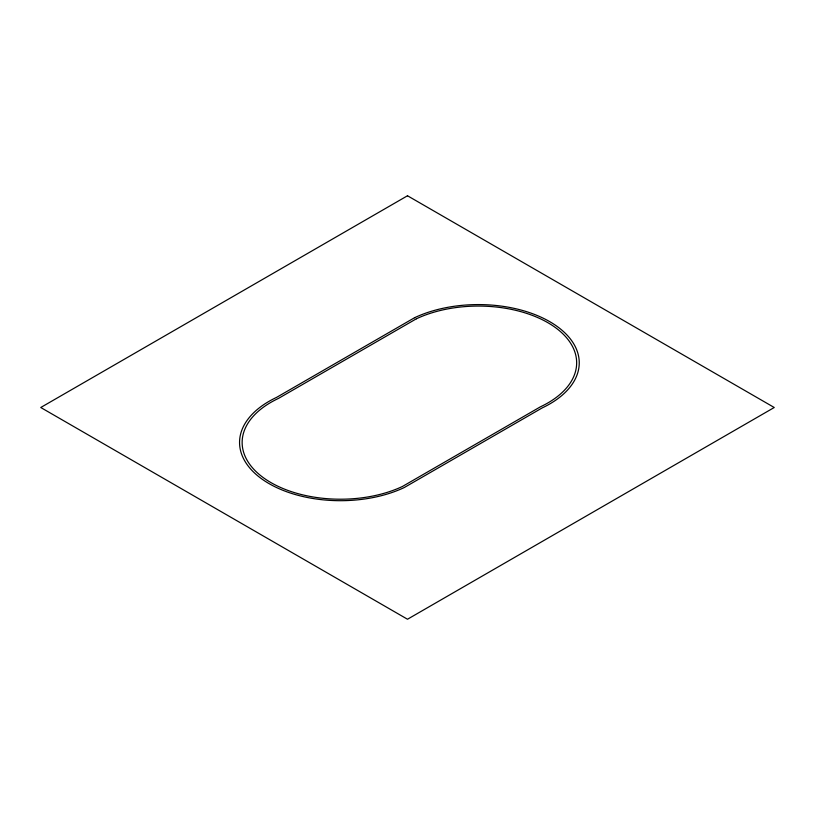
<?xml version="1.0" encoding="UTF-8"?>
<svg xmlns="http://www.w3.org/2000/svg" width="815" height="815" viewBox="0 0 815 815"><rect width="100%" height="100%" fill="white"/><g stroke="black" fill="none" stroke-linecap="round" stroke-linejoin="round"><path stroke-width="1.22" d="M407.5 195.763L40.75 407.5L407.5 619.237L774.25 407.5L407.5 195.763M414.55 317.728L276.58 397.384A100.856 58.232 0 0 0 262.328 479.322A100.856 58.232 0 0 0 404.24 487.553L542.22 407.897A100.856 58.232 0 0 0 556.472 325.959A100.856 58.232 0 0 0 414.55 317.728M416.384 318.787L278.414 398.443A98.279 56.744 0 0 0 264.162 478.262A98.279 56.744 0 0 0 402.406 486.494L540.386 406.838A98.279 56.744 0 0 0 554.638 327.019A98.279 56.744 0 0 0 416.384 318.787"/></g></svg>
